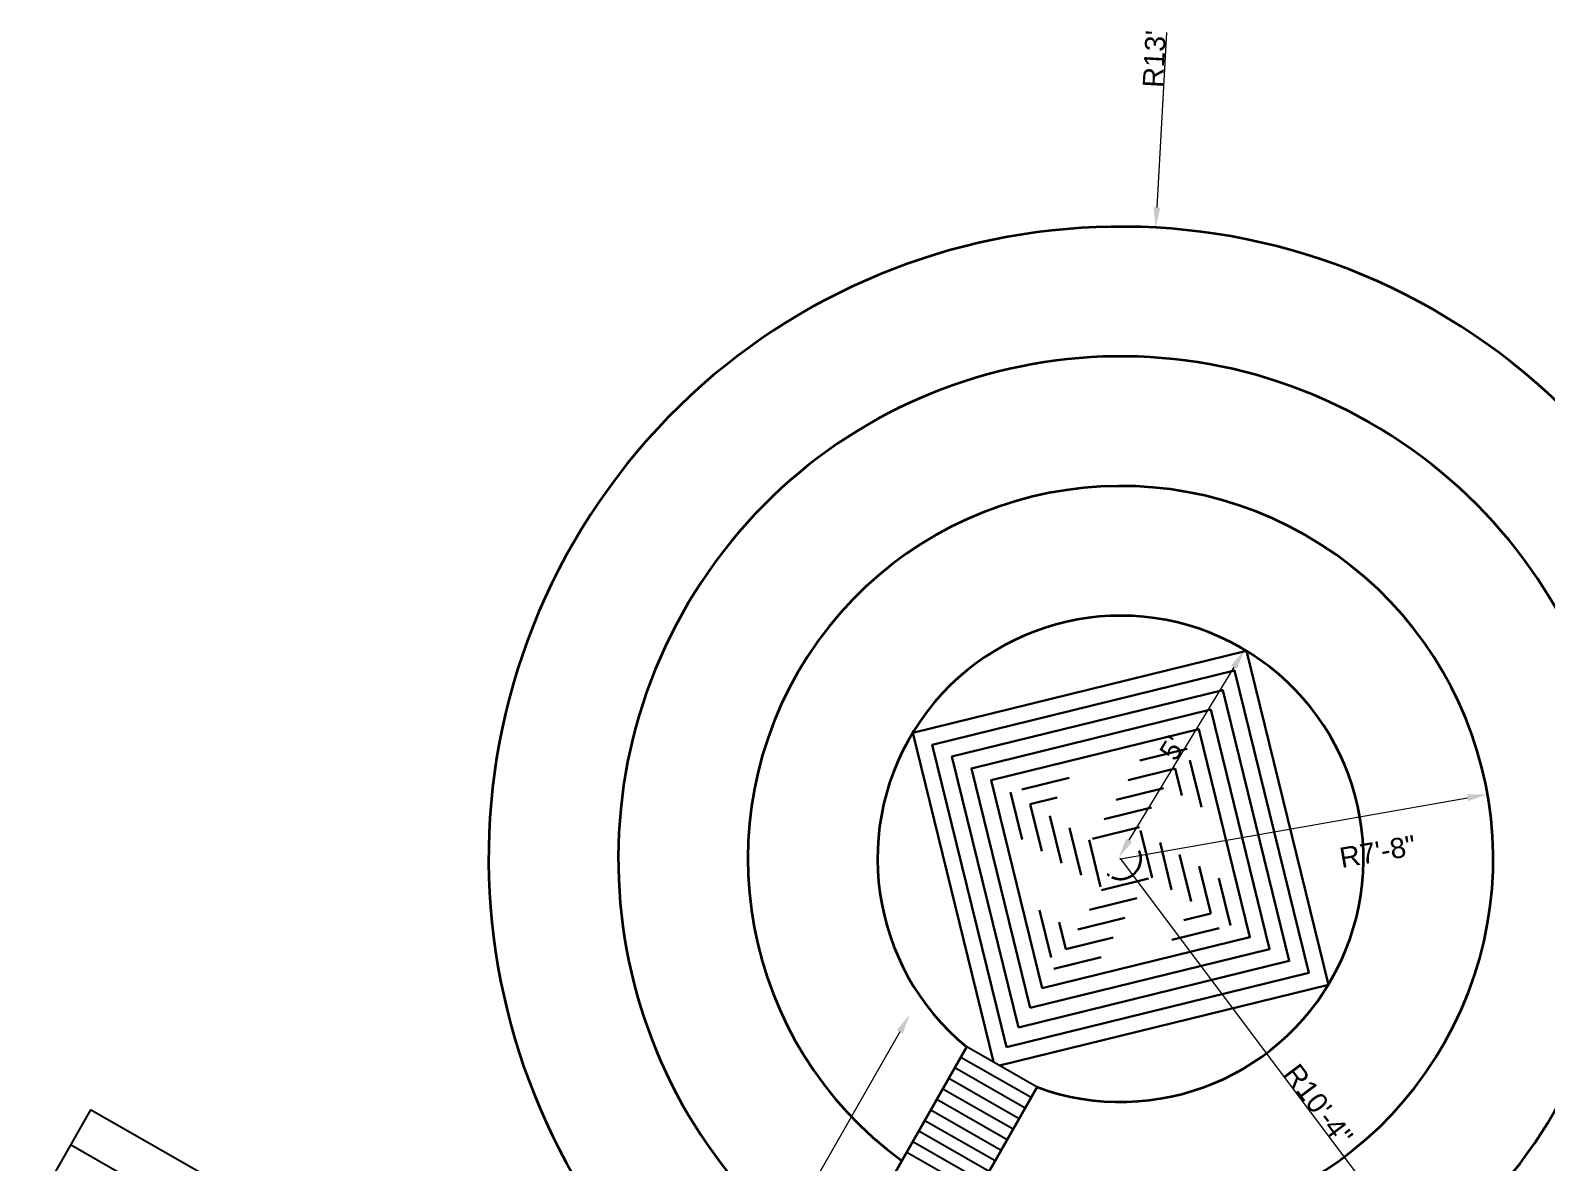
# Model space of a CAD drawing. Header units: inches. Extents: x 1642 to 2519, y -670 to 169.
# Drawn here: x 1851.1 to 2225.5, y -110.8 to 168.7 of the extents above; entities that cross this region are included whole.
import ezdxf

# ---------------------------------------------------------------- set-up
doc = ezdxf.new("R2010")
doc.units = ezdxf.units.IN
doc.header["$MEASUREMENT"] = 0
doc.linetypes.add('ACAD_ISO03W100', pattern=[30, 12, -18])
doc.layers.add('dimantion', color=236, linetype='Continuous')
doc.styles.add('Annotative', font='arial.ttf')
doc.dimstyles.new('Copy of Annotative', dxfattribs={"dimscale": 0, "dimtxt": 5, "dimasz": 5, "dimexe": 0.18, "dimexo": 0.0625, "dimgap": 0.09, "dimtad": 1, "dimdec": 0, "dimzin": 0, "dimdsep": 46, "dimlunit": 4, "dimtxsty": 'Annotative', "dimcen": 0.09, "dimse1": 1, "dimse2": 1, "dimclrd": 250, "dimclrt": 250, "dimadec": 0, "dimazin": 0, "dimtfac": 0.3, "dimtdec": 0, "dimtofl": 0, "dimtmove": 0, "dimatfit": 2, "dimfxl": 1, "dimtolj": 1, "dimtzin": 0, "dimlwd": 5, "dimarcsym": 0})

# ---------------------------------------------------------------- blocks, each defined once
blk = doc.blocks.new('*D5')
at = {"color": 250, "lineweight": 5, "transparency": 16777216}
blk.add_line((2131.63, 168.21), (2129.22, 124.99), dxfattribs=at)
at = {"color": 0, "lineweight": -2, "transparency": 16777216}
for p, q in [((2120.17, -35.76), (2120.35, -35.76)), ((2120.26, -35.85), (2120.26, -35.67))]:
    blk.add_line(p, q, dxfattribs=at)
at = {"color": 250, "lineweight": 9, "transparency": 16777216}
blk.add_solid([(2128.39, 125.04), (2130.05, 124.95), (2128.94, 120)], dxfattribs=at)
at = {"layer": 'Defpoints', "color": 0, "lineweight": 9, "transparency": 16777216}
for p in [(2128.94, 120), (2120.26, -35.76)]:
    blk.add_point(p, dxfattribs=at)
at = {"color": 250, "transparency": 16777216, "insert": (2128.62, 161.65), "char_height": 5, "attachment_point": 5, "rotation": 86.8077, "style": 'Annotative'}
blk.add_mtext("\\A1;R13'", dxfattribs=at)
blk = doc.blocks.new('*D72')
at = {"color": 250, "lineweight": 5, "transparency": 16777216}
blk.add_line((2120.26, -35.76), (2191.69, -130.93), dxfattribs=at)
at = {"color": 250, "lineweight": 9, "transparency": 16777216}
blk.add_solid([(2192.36, -130.43), (2191.03, -131.43), (2194.7, -134.93)], dxfattribs=at)
at = {"layer": 'Defpoints', "color": 0, "lineweight": 9, "transparency": 16777216}
for p in [(2120.26, -35.76), (2194.7, -134.93)]:
    blk.add_point(p, dxfattribs=at)
at = {"color": 250, "transparency": 16777216, "insert": (2169.14, -96.47), "char_height": 5, "attachment_point": 5, "rotation": 306.8924, "style": 'Annotative'}
blk.add_mtext('\\A1;R10\'-4"', dxfattribs=at)
blk = doc.blocks.new('*D4')
at = {"layer": 'Defpoints', "color": 0, "lineweight": 9, "transparency": 16777216}
for p in [(2150.88, 15.84), (2151.35, 15.56), (2120.26, -35.76)]:
    blk.add_point(p, dxfattribs=at)
at = {"layer": 'dimantion', "color": 250, "lineweight": 5, "transparency": 16777216}
blk.add_line((2122.38, -31.2), (2148.29, 11.57), dxfattribs=at)
at = {"layer": 'dimantion', "color": 250, "lineweight": 9, "transparency": 16777216}
for points in [[(2147.58, 12), (2149, 11.13), (2150.88, 15.84)], [(2121.67, -30.77), (2123.1, -31.63), (2119.79, -35.47)]]:
    blk.add_solid(points, dxfattribs=at)
at = {"layer": 'dimantion', "color": 250, "lineweight": 30, "transparency": 16777216, "insert": (2133.09, -8.45), "char_height": 5, "attachment_point": 5, "rotation": 58.7911, "style": 'Annotative'}
blk.add_mtext("\\A1;5'", dxfattribs=at)
blk = doc.blocks.new('*D3')
at = {"layer": 'Defpoints', "color": 0, "lineweight": 9, "transparency": 16777216}
for p in [(2210.87, -19.83), (2120.26, -35.76)]:
    blk.add_point(p, dxfattribs=at)
at = {"layer": 'dimantion', "color": 250, "lineweight": 5, "transparency": 16777216}
blk.add_line((2120.26, -35.76), (2205.94, -20.69), dxfattribs=at)
at = {"layer": 'dimantion', "color": 250, "lineweight": 9, "transparency": 16777216}
blk.add_solid([(2205.8, -19.87), (2206.09, -21.51), (2210.87, -19.83)], dxfattribs=at)
at = {"layer": 'dimantion', "color": 250, "lineweight": 30, "transparency": 16777216, "insert": (2183.75, -33.99), "char_height": 5, "attachment_point": 5, "rotation": 9.9708, "style": 'Annotative'}
blk.add_mtext('\\A1;R7\'-8"', dxfattribs=at)
blk = doc.blocks.new('*D8')
at = {"layer": 'Defpoints', "color": 0, "lineweight": 9, "transparency": 16777216}
for p in [(2082.21, -82.15), (1856.93, -444.01), (1870.92, -452)]:
    blk.add_point(p, dxfattribs=at)
at = {"layer": 'dimantion', "color": 250, "lineweight": 5, "transparency": 16777216}
blk.add_line((2065.74, -78.5), (1859.41, -439.67), dxfattribs=at)
at = {"layer": 'dimantion', "color": 250, "lineweight": 9, "transparency": 16777216}
for points in [[(2065.02, -78.09), (2066.47, -78.91), (2068.22, -74.16)], [(1858.69, -439.26), (1860.13, -440.08), (1856.93, -444.01)]]:
    blk.add_solid(points, dxfattribs=at)
at = {"layer": 'dimantion', "color": 250, "lineweight": 30, "transparency": 16777216, "insert": (1960.28, -257.77), "char_height": 5, "attachment_point": 5, "rotation": 60.261, "style": 'Annotative'}
blk.add_mtext('\\A1;35\'-6"', dxfattribs=at)

msp = doc.modelspace()

# ---------------------------------------------------------------- linework, layer by layer
at = {"color": 242, "lineweight": 35, "true_color": 0xcd2027, "transparency": 33554687}
for p, q in [((2082.35, -82.18), (1869.93, -453.74)), ((2099.71, -92.1), (1887.29, -463.67))]:
    msp.add_line(p, q, dxfattribs=at)
at = {"color": 242, "lineweight": -3, "true_color": 0xcd2027, "transparency": 33554687}
for p, q in [((2099.71, -92.1), (2082.35, -82.18)), ((2099.71, -92.1), (2082.35, -82.18)), ((2098.23, -94.71), (2080.86, -84.78)), ((2098.23, -94.71), (2080.86, -84.78)), ((2096.74, -97.31), (2079.37, -87.38)), ((2096.74, -97.31), (2079.37, -87.38)), ((2093.76, -102.52), (2076.4, -92.59)), ((2093.76, -102.52), (2076.4, -92.59)), ((2095.25, -99.92), (2077.88, -89.99)), ((2095.25, -99.92), (2077.88, -89.99)), ((2092.27, -105.12), (2074.91, -95.2)), ((2092.27, -105.12), (2074.91, -95.2)), ((2089.29, -110.33), (2071.93, -100.41)), ((2089.29, -110.33), (2071.93, -100.41)), ((2090.78, -107.73), (2073.42, -97.8)), ((2090.78, -107.73), (2073.42, -97.8)), ((2087.8, -112.94), (2070.44, -103.01)), ((2087.8, -112.94), (2070.44, -103.01)), ((2084.82, -118.15), (2067.46, -108.22)), ((2084.82, -118.15), (2067.46, -108.22)), ((2086.31, -115.54), (2068.95, -105.62)), ((2086.31, -115.54), (2068.95, -105.62))]:
    msp.add_line(p, q, dxfattribs=at)
at = {"color": 152, "true_color": 0x2776bb, "transparency": 33554687}
for p, q in [((1865.97, -97.72), (1851.08, -123.76)), ((1970.15, -157.28), (1865.97, -97.72)), ((1965.19, -165.96), (1861.01, -106.4))]:
    msp.add_line(p, q, dxfattribs=at)
at = {"color": 242, "lineweight": 35, "true_color": 0xcd2027, "transparency": 33554687}
for radius, start, end in [(156, 243.9672, 236.5679), (124, 244.9302, 235.6175), (92, 246.4833, 234.0031), (60, 249.8373, 230.6491)]:
    msp.add_arc((2120.26, -35.76), radius, start, end, dxfattribs=at)
at = {"color": 242, "linetype": 'ACAD_ISO03W100', "lineweight": 35, "true_color": 0xcd2027, "transparency": 33554687}
msp.add_arc((2120.26, -35.76), 5, 244.8688, 235.6175, dxfattribs=at)
at = {"layer": 'dimantion', "color": 240, "lineweight": 30, "true_color": 0xed1f24, "transparency": 33554687}
msp.add_lwpolyline([(2090.39, -86.77), (2171.57, -66.85), (2151.35, 15.56), (2068.94, -4.67), (2088.88, -85.91)], dxfattribs=at)
for points in [[(2092.1, -82.23), (2166.74, -63.91), (2148.41, 10.72), (2073.78, -7.6)], [(2095.03, -77.4), (2161.9, -60.98), (2145.48, 5.89), (2078.62, -10.53)], [(2097.96, -72.56), (2157.06, -58.05), (2142.55, 1.05), (2083.45, -13.46)], [(2100.89, -67.72), (2152.22, -55.12), (2139.62, -3.79), (2088.29, -16.39)]]:
    msp.add_lwpolyline(points, close=True, dxfattribs=at)
at = {"layer": 'dimantion', "color": 240, "linetype": 'ACAD_ISO03W100', "lineweight": 30, "true_color": 0xed1f24, "transparency": 33554687}
for points in [[(2103.82, -62.88), (2147.38, -52.19), (2136.69, -8.63), (2093.13, -19.32)], [(2106.75, -58.04), (2142.54, -49.26), (2133.76, -13.47), (2097.97, -22.25)], [(2109.68, -53.2), (2137.71, -46.33), (2130.83, -18.31), (2102.81, -25.18)], [(2109.68, -53.2), (2137.71, -46.33), (2130.83, -18.31), (2102.81, -25.18)], [(2112.62, -48.37), (2132.87, -43.4), (2127.9, -23.14), (2107.65, -28.12)], [(2115.55, -43.53), (2128.03, -40.46), (2124.97, -27.98), (2112.48, -31.05)]]:
    msp.add_lwpolyline(points, close=True, dxfattribs=at)

# ---------------------------------------------------------------- dimensions: what is measured, and where the dimension line sits
at = {"color": 18, "true_color": 0x000000, "transparency": 33554687}
for mpoint, override, picture, middle in [((2128.94, 120), {"dimscale": 0, "dimtix": 0, "dimtofl": 0, "dimtmove": 0, "dimatfit": 3}, '*D5', (2131.26, 161.5)), ((2194.7, -134.93), {"dimscale": 0, "dimtix": 0, "dimtofl": 0, "dimtmove": 0, "dimatfit": 2}, '*D72', (2167.02, -98.06))]:
    dim = msp.add_radius_dim(center=(2120.26, -35.76), mpoint=mpoint, dimstyle='Copy of Annotative', override=override, dxfattribs=at)
    dim.commit()
    dim.dimension.update_dxf_attribs({"geometry": picture, "text_midpoint": middle, "dimtype": 132})
at = {"layer": 'dimantion', "color": 240, "lineweight": 30, "true_color": 0xed1f24, "transparency": 33554687}
for p1, p2, distance, picture, middle in [((2120.26, -35.76), (2151.35, 15.56), 0.54, '*D4', (2133.09, -8.45)), ((2082.21, -82.15), (1870.92, -452), -16.11, '*D8', (1960.28, -257.77))]:
    dim = msp.add_aligned_dim(p1=p1, p2=p2, distance=distance, dimstyle='Copy of Annotative', override={"dimscale": 0, "dimtix": 0, "dimtofl": 0, "dimtmove": 0, "dimatfit": 3}, dxfattribs=at)
    dim.commit()
    dim.dimension.update_dxf_attribs({"geometry": picture, "text_midpoint": middle})
dim = msp.add_radius_dim(center=(2120.26, -35.76), mpoint=(2210.87, -19.83), dimstyle='Copy of Annotative', override={"dimscale": 0, "dimtix": 0, "dimtofl": 0, "dimtmove": 2, "dimatfit": 3}, dxfattribs=at)
dim.commit()
dim.dimension.update_dxf_attribs({"geometry": '*D3', "text_midpoint": (2183.75, -33.99), "dimtype": 132})

doc.saveas('drawing.dxf')
